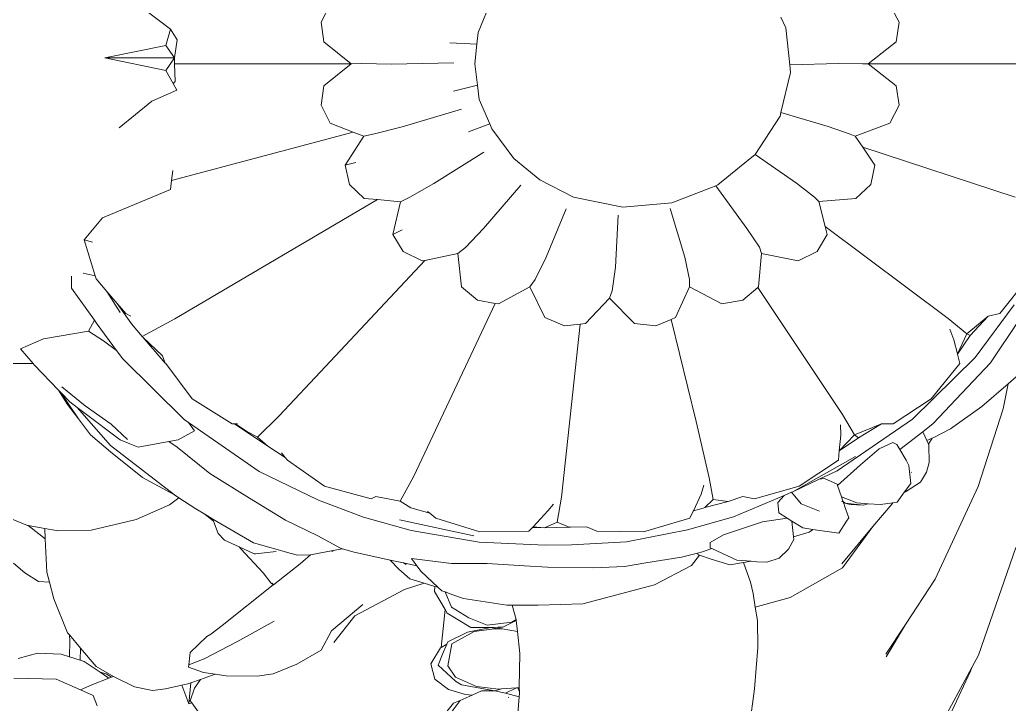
# Model space of a CAD drawing. Header units: millimetres. Extents: x 75500 to 345360, y -224327 to 19532.
# Drawn here: x 218848 to 219018.9, y 12102.3 to 12220.5 of the extents above; entities that cross this region are included whole.
import ezdxf

# ---------------------------------------------------------------- set-up
doc = ezdxf.new("R2010")
doc.units = ezdxf.units.MM
doc.header["$LTSCALE"] = 0.01
doc.layers.add('hatch', color=251, linetype='Continuous', lineweight=0)

# ---------------------------------------------------------------- blocks, each defined once
blk = doc.blocks.new('GANESH')
at = {"layer": 'hatch'}
for p, q in [((967052.607, -140993.906), (967052.61, -140980.275)), ((967069.58, -140981.319), (967072.315, -140983.501)), ((967059.198, -140994.325), (967063.144, -140982.307)), ((967071.625, -140982.379), (967075.778, -140985.456)), ((967072.771, -140981.941), (967076.211, -140984.23)), ((967077.134, -140981.996), (967077.857, -140982.834)), ((967099.256, -140985.192), (967090.764, -140982.237)), ((967079.822, -140983.233), (967077.857, -140982.834)), ((967077.857, -140982.834), (967079.654, -140984.918)), ((967079.822, -140983.233), (967085.945, -140985.227)), ((967072.507, -140984.418), (967072.315, -140983.501)), ((967073.924, -140986.11), (967072.507, -140984.418)), ((967074.054, -140985.834), (967072.507, -140984.418)), ((967080.999, -140988.753), (967076.211, -140984.23)), ((967080.655, -140990.397), (967075.778, -140985.456)), ((967081.413, -140987.39), (967079.654, -140984.918)), ((967093.261, -140988.595), (967085.945, -140985.227)), ((967100.222, -140985.715), (967099.256, -140985.192)), ((967072.708, -140987.587), (967073.924, -140986.11)), ((967074.054, -140985.834), (967073.924, -140986.11)), ((967075.48, -140986.858), (967073.924, -140986.11)), ((967074.054, -140985.834), (967075.516, -140986.849)), ((967100.528, -140985.811), (967100.222, -140985.715)), ((967106.334, -140989.021), (967100.222, -140985.715)), ((967107.084, -140988.912), (967100.528, -140985.811)), ((967074.399, -140987.123), (967073.556, -140987.44)), ((967075.48, -140986.858), (967074.399, -140987.123)), ((967075.516, -140986.849), (967075.48, -140986.858)), ((967076.26, -140986.666), (967075.516, -140986.849)), ((967076.26, -140986.666), (967079.043, -140988.911)), ((967072.708, -140987.587), (967065.434, -140997.287)), ((967082.089, -140988.714), (967081.413, -140987.39)), ((967096.845, -140990.961), (967093.261, -140988.595)), ((967079.043, -140988.911), (967081.015, -140991.917)), ((967080.999, -140988.753), (967081.636, -140989.573)), ((967081.636, -140989.573), (967082.32, -140989.27)), ((967082.089, -140988.714), (967082.141, -140988.838)), ((967082.141, -140988.838), (967082.625, -140989.135)), ((967082.141, -140988.838), (967082.32, -140989.27)), ((967082.32, -140989.27), (967082.625, -140989.135)), ((967082.625, -140989.135), (967082.691, -140989.106)), ((967084.071, -140989.076), (967082.691, -140989.106)), ((967084.816, -140989.299), (967084.071, -140989.076)), ((967084.816, -140989.299), (967085.617, -140989.753)), ((967081.636, -140989.573), (967083.045, -140991.388)), ((967086.369, -140990.947), (967085.617, -140989.753)), ((967084.719, -140996.345), (967080.655, -140990.397)), ((967083.892, -140990.889), (967083.045, -140991.388)), ((967083.892, -140990.889), (967084.308, -140990.685)), ((967085.708, -140990.54), (967084.308, -140990.685)), ((967084.838, -140990.488), (967084.861, -140990.502)), ((967086.379, -140991.022), (967085.708, -140990.54)), ((967086.369, -140990.947), (967086.379, -140991.022)), ((967087.183, -140991.6), (967086.379, -140991.022)), ((967099.384, -140992.47), (967096.845, -140990.961)), ((967099.177, -140992.5), (967096.845, -140990.961)), ((967047.951, -140992.186), (967049.334, -140991.458)), ((967049.334, -140991.458), (967050.877, -140991.678)), ((967052.607, -140993.906), (967050.877, -140991.678)), ((967052.607, -140993.906), (967054.36, -140991.678)), ((967054.36, -140991.678), (967055.887, -140991.458)), ((967057.286, -140992.186), (967055.887, -140991.458)), ((967082.639, -140991.628), (967082.486, -140991.94)), ((967083.045, -140991.388), (967082.639, -140991.628)), ((967087.235, -140991.955), (967087.183, -140991.6)), ((967058.333, -140994.91), (967057.286, -140992.186)), ((967081.015, -140992.848), (967081.015, -140991.917)), ((967082.991, -140993.022), (967082.486, -140991.94)), ((967087.235, -140991.955), (967087.328, -140992.012)), ((967087.377, -140992.923), (967087.235, -140991.955)), ((967089.124, -140993.521), (967087.328, -140992.012)), ((967059.198, -140994.325), (967060.61, -140993.371)), ((967060.61, -140993.371), (967062.121, -140993.688)), ((967081.89, -140994.984), (967081.015, -140992.848)), ((967082.107, -140994.67), (967081.015, -140992.848)), ((967084.256, -140994.506), (967082.991, -140993.022)), ((967087.377, -140992.923), (967087.311, -140993.899)), ((967052.617, -140994.35), (967052.607, -140993.906)), ((967063.234, -140994.858), (967062.121, -140993.688)), ((967087.311, -140993.899), (967087.25, -140994.79)), ((967087.311, -140993.899), (967087.435, -140994.251)), ((967092.378, -140995.909), (967089.124, -140993.521)), ((967092.052, -140995.982), (967089.124, -140993.521)), ((967052.617, -140994.35), (967052.592, -140996.2)), ((967058.161, -140995.304), (967058.333, -140994.91)), ((967058.333, -140994.91), (967059.198, -140994.325)), ((967063.483, -140997.8), (967063.234, -140994.858)), ((967082.107, -140994.67), (967081.89, -140994.984)), ((967082.107, -140994.67), (967083.139, -140996.172)), ((967086.375, -140999.847), (967083.578, -140994.893)), ((967085.883, -140996.316), (967084.256, -140994.506)), ((967086.76, -140996.008), (967087.25, -140994.79)), ((967087.435, -140994.251), (967087.263, -140995.706)), ((967087.377, -140995.345), (967087.435, -140994.251)), ((967057.552, -140997.058), (967058.161, -140995.304)), ((967081.89, -140994.984), (967080.268, -140995.921)), ((967081.89, -140994.984), (967083.139, -140996.172)), ((967087.263, -140995.706), (967087.107, -140995.886)), ((967087.246, -140995.837), (967087.263, -140995.706)), ((967087.263, -140995.706), (967087.377, -140995.345)), ((967087.472, -140995.758), (967088.416, -140995.427)), ((967088.416, -140995.427), (967088.7, -140995.609)), ((967089.63, -140996.201), (967088.7, -140995.609)), ((967052.688, -141000.086), (967052.592, -140996.2)), ((967080.268, -140995.921), (967070.269, -141002.609)), ((967081.905, -140996.043), (967081.094, -140996.074)), ((967081.905, -140996.043), (967083.139, -140996.172)), ((967083.139, -140996.172), (967083.878, -140996.248)), ((967083.878, -140996.248), (967085.929, -140999.351)), ((967084.719, -140996.345), (967085.39, -140997.764)), ((967085.774, -140996.354), (967085.337, -140997.352)), ((967085.774, -140996.354), (967085.883, -140996.316)), ((967085.883, -140996.316), (967086.76, -140996.008)), ((967086.76, -140996.008), (967087.107, -140995.886)), ((967087.107, -140995.886), (967087.246, -140995.837)), ((967087.159, -140995.934), (967087.119, -140995.961)), ((967087.365, -140995.796), (967087.246, -140995.837)), ((967087.425, -140995.755), (967087.365, -140995.796)), ((967087.425, -140995.755), (967087.472, -140995.758)), ((967089.63, -140996.201), (967089.338, -140998.273)), ((967094.707, -141000.063), (967092.378, -140995.909)), ((967056.456, -141000.781), (967057.552, -140997.058)), ((967063.483, -140997.8), (967065.434, -140997.287)), ((967065.434, -140997.287), (967066.065, -140997.121)), ((967067.417, -140997.926), (967066.065, -140997.121)), ((967063.483, -140997.8), (967063.139, -140998.139)), ((967068.164, -140999.43), (967067.417, -140997.926)), ((967085.337, -140997.352), (967085.39, -140997.764)), ((967085.39, -140997.764), (967086.375, -140999.847)), ((967087.325, -140999.178), (967087.896, -140997.746)), ((967063.139, -140998.139), (967062.019, -140999.541)), ((967089.338, -140998.273), (967089.228, -140999.054)), ((967089.381, -140998.283), (967089.338, -140998.273)), ((967089.562, -140998.538), (967089.381, -140998.283)), ((967089.562, -140998.538), (967089.925, -140999.778)), ((967059.772, -141002.808), (967062.019, -140999.541)), ((967067.576, -141002.315), (967068.164, -140999.43)), ((967085.929, -140999.351), (967086.931, -141002.877)), ((967087.325, -140999.178), (967086.391, -140999.957)), ((967088.68, -140999.927), (967089.228, -140999.054)), ((967048.943, -141000.791), (967049.774, -141000.392)), ((967049.774, -141000.392), (967052.688, -141000.086)), ((967052.688, -141000.086), (967053.303, -141000.021)), ((967053.303, -141000.021), (967056.456, -141000.781)), ((967086.391, -140999.957), (967086.375, -140999.847)), ((967086.66, -141000.523), (967086.391, -140999.957)), ((967088.036, -141000.954), (967088.456, -141000.284)), ((967088.456, -141000.284), (967088.68, -140999.927)), ((967088.456, -141000.284), (967088.755, -141002.221)), ((967089.925, -140999.778), (967088.68, -140999.927)), ((967090.125, -140999.754), (967089.925, -140999.778)), ((967090.912, -141000.188), (967090.125, -140999.754)), ((967090.912, -141000.188), (967091.603, -141000.93)), ((967095.473, -141002.805), (967094.707, -141000.063)), ((967056.456, -141000.781), (967056.748, -141000.851)), ((967056.748, -141000.851), (967059.772, -141002.808)), ((967087.21, -141001.029), (967086.66, -141000.523)), ((967088.343, -141004.511), (967086.66, -141000.523)), ((967088.036, -141000.954), (967087.21, -141001.029)), ((967091.914, -141001.885), (967091.603, -141000.93)), ((967091.914, -141001.885), (967091.892, -141002.692)), ((967067.081, -141002.471), (967065.609, -141003.482)), ((967067.576, -141002.315), (967067.081, -141002.471)), ((967067.576, -141002.315), (967070.216, -141002.546)), ((967070.269, -141002.609), (967070.216, -141002.546)), ((967071.266, -141003.778), (967070.269, -141002.609)), ((967089.773, -141005.31), (967088.755, -141002.221)), ((967091.859, -141003.131), (967091.892, -141002.692)), ((967096.537, -141002.639), (967095.473, -141002.805)), ((967098.652, -141002.593), (967096.537, -141002.639)), ((967101.914, -141002.86), (967098.652, -141002.593)), ((967060.772, -141004.043), (967059.772, -141002.808)), ((967065.609, -141003.482), (967062.228, -141005.916)), ((967086.74, -141003.778), (967086.931, -141002.877)), ((967091.774, -141004.259), (967091.859, -141003.131)), ((967091.859, -141003.131), (967091.955, -141003.727)), ((967091.955, -141003.727), (967093.515, -141003.178)), ((967094.39, -141002.973), (967093.515, -141003.178)), ((967095.473, -141002.805), (967094.39, -141002.973)), ((967107.598, -141003.624), (967101.914, -141002.86)), ((967062.171, -141005.769), (967060.772, -141004.043)), ((967071.552, -141005.454), (967071.266, -141003.778)), ((967087.127, -141004.944), (967086.74, -141003.778)), ((967090.847, -141006.234), (967091.774, -141004.259)), ((967091.955, -141003.727), (967092.13, -141004.805)), ((967087.127, -141004.944), (967086.995, -141006.114)), ((967087.127, -141004.944), (967087.61, -141006.797)), ((967089.369, -141008.156), (967088.343, -141004.511)), ((967092.13, -141004.805), (967091.683, -141006.279)), ((967062.228, -141005.916), (967062.171, -141005.769)), ((967071.552, -141005.454), (967070.204, -141007.998)), ((967090.368, -141006.367), (967089.773, -141005.31)), ((967063.579, -141009.398), (967062.228, -141005.916)), ((967085.261, -141006.437), (967080.831, -141007.467)), ((967086.995, -141006.114), (967085.261, -141006.437)), ((967087.61, -141006.797), (967086.995, -141006.114)), ((967090.792, -141006.352), (967090.368, -141006.367)), ((967090.792, -141006.352), (967090.847, -141006.234)), ((967090.847, -141006.234), (967091.114, -141006.975)), ((967091.366, -141007.21), (967091.683, -141006.279)), ((967086.565, -141007.083), (967085.849, -141006.863)), ((967087.878, -141007.667), (967086.565, -141007.083)), ((967087.668, -141006.904), (967087.61, -141006.797)), ((967087.668, -141006.904), (967087.878, -141007.667)), ((967091.216, -141007.37), (967091.114, -141006.975)), ((967091.335, -141007.302), (967091.216, -141007.37)), ((967091.541, -141008.628), (967091.216, -141007.37)), ((967091.335, -141007.302), (967091.366, -141007.21)), ((967091.366, -141007.21), (967092.18, -141007.834)), ((967069.634, -141007.999), (967067.867, -141008.373)), ((967070.204, -141007.998), (967069.634, -141007.999)), ((967072.634, -141009.111), (967070.204, -141007.998)), ((967080.831, -141007.467), (967072.777, -141009.448)), ((967087.878, -141007.667), (967087.892, -141007.712)), ((967088.442, -141007.972), (967087.892, -141007.712)), ((967088.442, -141007.972), (967089.539, -141011.623)), ((967089.369, -141008.156), (967090.32, -141012.962)), ((967092.18, -141007.834), (967093.721, -141010.761)), ((967067.867, -141008.373), (967064.022, -141009.532)), ((967091.541, -141008.628), (967091.991, -141011.45)), ((967063.909, -141013.262), (967063.579, -141009.398)), ((967072.634, -141009.111), (967072.777, -141009.448)), ((967072.777, -141009.448), (967073.285, -141010.644)), ((967073.094, -141012.335), (967073.285, -141010.644)), ((967095.22, -141016.41), (967093.721, -141010.761)), ((967089.539, -141011.623), (967089.492, -141015.309)), ((967091.991, -141011.45), (967092.258, -141013.127)), ((967071.105, -141014.299), (967073.094, -141012.335)), ((967063.122, -141017.136), (967063.909, -141013.262)), ((967068.646, -141013.841), (967064.551, -141013.621)), ((967090.32, -141012.962), (967090.553, -141017.308)), ((967092.373, -141015.539), (967092.258, -141013.127)), ((967070.51, -141014.088), (967068.646, -141013.841)), ((967071.105, -141014.299), (967070.51, -141014.088)), ((967071.105, -141014.299), (967073.094, -141016.193)), ((967089.492, -141015.309), (967089.126, -141016.116)), ((967092.373, -141015.539), (967092.317, -141019.198)), ((967073.094, -141016.193), (967073.142, -141016.615)), ((967086.798, -141018.089), (967073.142, -141016.615)), ((967073.142, -141016.615), (967073.285, -141017.871)), ((967089.168, -141017.388), (967089.126, -141016.116)), ((967095.22, -141016.41), (967095.311, -141019.944)), ((967063.122, -141017.136), (967061.755, -141019.802)), ((967089.168, -141017.481), (967088.779, -141018.437)), ((967089.168, -141017.481), (967089.168, -141017.388)), ((967089.168, -141017.481), (967089.211, -141019.445)), ((967090.587, -141019.383), (967090.553, -141017.308)), ((967067.856, -141019.309), (967064.046, -141017.725)), ((967073.285, -141017.871), (967072.634, -141019.421)), ((967088.779, -141018.437), (967086.798, -141018.089)), ((967087.345, -141018.726), (967087.885, -141019.184)), ((967089.211, -141019.445), (967088.779, -141018.437)), ((967060.086, -141021.865), (967061.755, -141019.802)), ((967069.627, -141020.179), (967067.856, -141019.309)), ((967072.634, -141019.421), (967070.202, -141020.599)), ((967087.885, -141019.184), (967089.132, -141020.337)), ((967089.211, -141019.445), (967089.132, -141020.337)), ((967089.211, -141019.445), (967089.192, -141020.393)), ((967090.587, -141019.383), (967090.342, -141024.582)), ((967092.227, -141021.022), (967092.317, -141019.198)), ((967070.202, -141020.599), (967069.627, -141020.179)), ((967071.552, -141023.074), (967070.202, -141020.599)), ((967089.132, -141020.337), (967089.192, -141020.393)), ((967089.192, -141020.393), (967089.492, -141020.67)), ((967089.492, -141020.67), (967089.539, -141024.53)), ((967095.319, -141021.976), (967095.311, -141019.944)), ((967065.6, -141024.239), (967062.178, -141021.303)), ((967092.227, -141021.022), (967092.029, -141023.965)), ((967097.406, -141021.577), (967099.13, -141021.392)), ((967099.13, -141021.392), (967101.823, -141021.441)), ((967101.804, -141021.403), (967101.823, -141021.441)), ((967101.823, -141021.441), (967102.16, -141021.404)), ((967101.823, -141021.441), (967101.825, -141021.469)), ((967102.16, -141021.404), (967101.825, -141021.469)), ((967101.825, -141021.469), (967101.83, -141021.542)), ((967102.16, -141021.404), (967101.83, -141021.542)), ((967102.262, -141021.404), (967102.16, -141021.404)), ((967102.262, -141021.404), (967102.54, -141021.429)), ((967102.267, -141022.514), (967102.54, -141021.429)), ((967108.911, -141021.99), (967102.54, -141021.429)), ((967057.747, -141023.582), (967060.086, -141021.865)), ((967095.319, -141021.976), (967096.46, -141021.678)), ((967095.32, -141022.41), (967095.319, -141021.976)), ((967096.46, -141021.678), (967096.518, -141021.672)), ((967096.46, -141021.678), (967096.649, -141022.023)), ((967096.518, -141021.672), (967097.406, -141021.577)), ((967096.518, -141021.672), (967097.055, -141022.713)), ((967096.649, -141022.023), (967096.888, -141023.965)), ((967097.406, -141021.577), (967097.172, -141022.781)), ((967101.83, -141021.542), (967101.837, -141021.651)), ((967101.837, -141021.651), (967102.267, -141022.514)), ((967101.837, -141021.651), (967101.915, -141022.83)), ((967102.585, -141022.294), (967102.604, -141022.257)), ((967094.796, -141025.832), (967095.32, -141022.41)), ((967097.055, -141022.971), (967097.055, -141022.713)), ((967097.055, -141022.971), (967097.179, -141022.965)), ((967097.055, -141023.103), (967097.055, -141022.971)), ((967097.179, -141022.965), (967097.172, -141022.781)), ((967097.183, -141023.077), (967097.179, -141022.965)), ((967101.915, -141022.83), (967102.068, -141023.369)), ((967101.915, -141022.83), (967101.931, -141023.075)), ((967102.116, -141023.12), (967102.267, -141022.514)), ((967047.489, -141023.582), (967050.133, -141024.665)), ((967055.42, -141024.58), (967057.35, -141023.752)), ((967057.35, -141023.752), (967057.747, -141023.582)), ((967057.35, -141023.752), (967057.986, -141025.438)), ((967071.51, -141023.318), (967071.266, -141024.735)), ((967071.552, -141023.074), (967071.51, -141023.318)), ((967085.136, -141029.75), (967071.51, -141023.318)), ((967097.176, -141023.118), (967097.055, -141023.103)), ((967097.08, -141023.666), (967097.055, -141023.103)), ((967097.176, -141023.118), (967097.08, -141023.666)), ((967097.439, -141025.519), (967097.08, -141023.666)), ((967097.088, -141025.249), (967097.08, -141023.666)), ((967097.183, -141023.077), (967097.176, -141023.118)), ((967097.196, -141023.395), (967097.176, -141023.118)), ((967097.196, -141023.395), (967097.384, -141024.981)), ((967102.068, -141023.369), (967101.594, -141025.988)), ((967101.744, -141024.815), (967101.931, -141023.075)), ((967102.068, -141023.369), (967102.116, -141023.12)), ((967102.088, -141024.402), (967102.068, -141023.369)), ((967055.42, -141024.58), (967054.298, -141024.725)), ((967062.061, -141028.16), (967059.574, -141024.232)), ((967067.092, -141025.664), (967065.6, -141024.239)), ((967089.539, -141024.53), (967088.442, -141028.009)), ((967090.342, -141024.582), (967089.422, -141029.959)), ((967092.029, -141023.965), (967092.034, -141026.77)), ((967096.888, -141023.965), (967096.321, -141025.395)), ((967102.43, -141025.157), (967102.088, -141024.402)), ((967051.055, -141024.768), (967050.133, -141024.665)), ((967050.945, -141026.899), (967051.055, -141024.768)), ((967052.61, -141024.943), (967051.055, -141024.768)), ((967054.298, -141024.725), (967052.61, -141024.943)), ((967054.776, -141026.628), (967054.298, -141024.725)), ((967070.216, -141025.986), (967071.266, -141024.735)), ((967089.845, -141025.026), (967088.579, -141030.883)), ((967096.321, -141025.395), (967095.484, -141026.776)), ((967097.088, -141025.249), (967095.94, -141027.124)), ((967098.359, -141026.758), (967097.384, -141024.981)), ((967101.744, -141024.815), (967100.986, -141026.469)), ((967102.43, -141025.157), (967102.377, -141025.663)), ((967102.848, -141026.081), (967102.43, -141025.157)), ((967057.588, -141030.667), (967056.199, -141025.977)), ((967067.574, -141026.285), (967067.092, -141025.664)), ((967070.216, -141025.986), (967067.574, -141026.285)), ((967094.506, -141026.665), (967094.796, -141025.832)), ((967098.209, -141027.061), (967097.439, -141025.519)), ((967101.316, -141026.457), (967101.594, -141025.988)), ((967102.377, -141025.663), (967101.983, -141027.006)), ((967104.098, -141027.046), (967102.848, -141026.081)), ((967103.038, -141026.623), (967102.848, -141026.081)), ((967052.637, -141031.537), (967052.536, -141026.591)), ((967067.574, -141026.285), (967068.116, -141028.873)), ((967091.634, -141029.926), (967092.034, -141026.77)), ((967094.506, -141026.665), (967094.274, -141027.288)), ((967095.484, -141026.776), (967094.274, -141027.288)), ((967098.359, -141026.758), (967100.095, -141027.064)), ((967101.316, -141026.457), (967100.05, -141027.826)), ((967100.986, -141026.469), (967100.095, -141027.064)), ((967103.038, -141026.623), (967104.094, -141027.458)), ((967093.885, -141027.853), (967094.189, -141027.526)), ((967094.274, -141027.288), (967094.189, -141027.526)), ((967095.663, -141027.285), (967094.239, -141028.111)), ((967095.94, -141027.124), (967095.663, -141027.285)), ((967095.663, -141027.285), (967098.657, -141027.599)), ((967098.209, -141027.061), (967098.388, -141027.137)), ((967098.388, -141027.137), (967098.657, -141027.599)), ((967098.388, -141027.137), (967099.188, -141027.473)), ((967098.657, -141027.599), (967098.679, -141027.637)), ((967099.948, -141028.419), (967098.679, -141027.637)), ((967099.188, -141027.473), (967100.05, -141027.826)), ((967101.983, -141027.006), (967101.144, -141028.088)), ((967062.061, -141028.16), (967063.126, -141030.054)), ((967088.069, -141028.486), (967087.634, -141029.997)), ((967087.933, -141028.66), (967088.069, -141028.486)), ((967088.069, -141028.486), (967088.442, -141028.009)), ((967092.659, -141029.178), (967093.885, -141027.853)), ((967093.574, -141028.944), (967093.839, -141028.078)), ((967093.885, -141027.853), (967093.839, -141028.078)), ((967093.839, -141028.078), (967094.239, -141028.111)), ((967099.948, -141028.419), (967101.144, -141028.088)), ((967068.164, -141029.102), (967067.417, -141030.589)), ((967068.116, -141028.873), (967076.496, -141036.715)), ((967068.116, -141028.873), (967068.164, -141029.102)), ((967092.217, -141029.501), (967092.659, -141029.178)), ((967093.229, -141030.076), (967093.574, -141028.944)), ((967093.574, -141028.944), (967094.087, -141030.475)), ((967063.488, -141030.807), (967063.126, -141030.054)), ((967087.124, -141030.818), (967085.136, -141029.75)), ((967087.634, -141029.997), (967087.124, -141030.818)), ((967089.422, -141029.959), (967088.373, -141033.717)), ((967091.634, -141029.926), (967092.217, -141029.501)), ((967092.217, -141029.501), (967091.986, -141030.564)), ((967092.473, -141030.941), (967093.229, -141030.076)), ((967057.588, -141030.667), (967058.128, -141032.85)), ((967063.488, -141030.807), (967063.327, -141032.626)), ((967063.488, -141030.807), (967066.065, -141031.411)), ((967065.699, -141030.681), (967066.065, -141031.411)), ((967066.065, -141031.411), (967067.417, -141030.589)), ((967087.124, -141030.818), (967086.74, -141032.738)), ((967091.986, -141030.564), (967091.755, -141031.627)), ((967092.117, -141030.357), (967091.986, -141030.564)), ((967094.087, -141030.475), (967096.155, -141034.4)), ((967052.637, -141031.537), (967052.595, -141033.841)), ((967091.755, -141031.627), (967091.114, -141034.574)), ((967092.473, -141030.941), (967091.755, -141031.627)), ((967058.332, -141033.692), (967058.128, -141032.85)), ((967063.327, -141032.626), (967063.234, -141033.672)), ((967072.727, -141048.604), (967063.327, -141032.626)), ((967086.931, -141033.12), (967085.929, -141036.806)), ((967086.74, -141032.738), (967086.931, -141033.12)), ((967052.614, -141034.698), (967052.595, -141033.841)), ((967058.332, -141033.692), (967057.998, -141034.539)), ((967058.332, -141033.692), (967060.61, -141035.159)), ((967062.121, -141034.829), (967063.234, -141033.672)), ((967088.373, -141033.717), (967087.041, -141037.273)), ((967097.341, -141036.252), (967095.27, -141033.773)), ((967052.614, -141034.698), (967050.877, -141036.85)), ((967052.614, -141034.698), (967052.615, -141048.623)), ((967054.36, -141036.85), (967052.614, -141034.698)), ((967057.998, -141034.539), (967057.286, -141036.346)), ((967061.826, -141048.864), (967057.998, -141034.539)), ((967060.403, -141034.321), (967060.61, -141035.159)), ((967090.863, -141035.365), (967091.114, -141034.574)), ((967098.253, -141036.052), (967096.155, -141034.4)), ((967060.61, -141035.159), (967062.121, -141034.829)), ((967090.81, -141035.53), (967089.836, -141037.322)), ((967090.81, -141035.53), (967090.863, -141035.365)), ((967090.863, -141035.365), (967091.01, -141036.12)), ((967091.01, -141036.12), (967091.08, -141036.232)), ((967091.359, -141037.912), (967091.01, -141036.12)), ((967098.864, -141037.056), (967097.341, -141036.252)), ((967047.951, -141036.346), (967049.334, -141037.059)), ((967049.334, -141037.059), (967050.877, -141036.85)), ((967055.887, -141037.059), (967054.36, -141036.85)), ((967055.887, -141037.059), (967057.286, -141036.346)), ((967080.379, -141040.38), (967076.496, -141036.715)), ((967085.929, -141036.806), (967083.878, -141039.729)), ((967099.978, -141038.973), (967098.864, -141037.056)), ((967087.041, -141037.273), (967084.78, -141041.953)), ((967089.836, -141037.322), (967088.623, -141039.867)), ((967091.359, -141037.912), (967091.367, -141038.938)), ((967092.054, -141038.727), (967091.359, -141037.912)), ((967091.235, -141039.431), (967090.388, -141042.411)), ((967091.235, -141039.431), (967091.367, -141038.938)), ((967092.054, -141038.727), (967093.706, -141040.815)), ((967100.736, -141040.856), (967099.978, -141038.973)), ((967082.784, -141041.275), (967083.656, -141039.902)), ((967083.656, -141039.902), (967083.289, -141040.188)), ((967083.878, -141039.729), (967083.656, -141039.902)), ((967088.623, -141039.867), (967086.878, -141042.705)), ((967082.054, -141042.097), (967080.379, -141040.38)), ((967091.257, -141042.256), (967091.096, -141040.604)), ((967093.725, -141040.837), (967093.553, -141041.026)), ((967093.575, -141040.932), (967093.706, -141040.815)), ((967093.706, -141040.815), (967093.725, -141040.837)), ((967093.725, -141040.837), (967096.931, -141044.886)), ((967098.222, -141043.718), (967096.584, -141040.775)), ((967100.911, -141042.117), (967100.736, -141040.856)), ((967082.784, -141041.275), (967081.015, -141043.889)), ((967082.784, -141041.275), (967082.054, -141042.097)), ((967092.767, -141041.65), (967090.865, -141043.394)), ((967092.767, -141041.65), (967093.553, -141041.026)), ((967080.903, -141047.543), (967084.78, -141041.953)), ((967081.584, -141042.949), (967082.054, -141042.097)), ((967088.523, -141045.598), (967090.388, -141042.411)), ((967090.724, -141043.529), (967091.257, -141042.35)), ((967091.257, -141042.256), (967091.257, -141042.35)), ((967100.911, -141042.117), (967100.895, -141044.571)), ((967081.015, -141043.81), (967081.584, -141042.949)), ((967086.878, -141042.705), (967084.93, -141045.847)), ((967079.043, -141047.244), (967081.015, -141044.079)), ((967081.015, -141043.652), (967081.015, -141043.81)), ((967081.015, -141043.81), (967081.015, -141043.889)), ((967081.015, -141043.889), (967081.015, -141044.079)), ((967090.196, -141044.698), (967090.724, -141043.529)), ((967090.724, -141043.529), (967090.865, -141043.394)), ((967099.559, -141046.294), (967098.222, -141043.718)), ((967090.196, -141044.698), (967089.651, -141045.181)), ((967096.931, -141044.886), (967097.615, -141045.759)), ((967100.771, -141045.439), (967100.895, -141044.571)), ((967088.682, -141045.569), (967088.146, -141046.243)), ((967088.146, -141046.243), (967088.523, -141045.598)), ((967088.682, -141045.569), (967088.523, -141045.598)), ((967088.682, -141045.569), (967089.651, -141045.181)), ((967100.64, -141046.357), (967100.771, -141045.439)), ((967100.771, -141045.439), (967101.173, -141046.583)), ((967084.93, -141045.847), (967082.865, -141048.436)), ((967087.729, -141046.955), (967088.146, -141046.243)), ((967097.615, -141045.759), (967097.789, -141046.093)), ((967097.789, -141046.093), (967099.041, -141047.39)), ((967099.559, -141046.294), (967100.036, -141047.497)), ((967100.211, -141047.525), (967100.64, -141046.357)), ((967076.26, -141049.331), (967079.043, -141047.244)), ((967081.557, -141047.044), (967080.903, -141047.543)), ((967082.263, -141048.338), (967081.557, -141047.044)), ((967087.729, -141046.955), (967086.854, -141048.294)), ((967101.865, -141047.052), (967101.173, -141046.583)), ((967101.173, -141046.583), (967101.439, -141047.339)), ((967101.865, -141047.052), (967102.866, -141047.386)), ((967103.026, -141047.273), (967103.757, -141046.753)), ((967075.892, -141052.706), (967080.672, -141047.875)), ((967080.672, -141047.875), (967080.903, -141047.543)), ((967100.036, -141047.497), (967099.041, -141047.39)), ((967100.211, -141047.525), (967100.036, -141047.497)), ((967103.105, -141047.5), (967101.439, -141047.339)), ((967101.439, -141047.339), (967101.523, -141047.578)), ((967101.523, -141047.578), (967101.627, -141048.052)), ((967101.627, -141048.052), (967103.105, -141047.5)), ((967102.866, -141047.386), (967103.026, -141047.273)), ((967103.105, -141047.5), (967103.026, -141047.273)), ((967050.716, -141048.437), (967049.892, -141048.957)), ((967052.15, -141048.636), (967050.716, -141048.437)), ((967052.15, -141048.636), (967051.163, -141049.318)), ((967052.15, -141048.636), (967052.615, -141048.623)), ((967052.15, -141054.125), (967052.15, -141048.636)), ((967053.134, -141049.32), (967052.15, -141048.636)), ((967052.615, -141048.623), (967054.009, -141048.584)), ((967054.175, -141048.746), (967053.134, -141049.32)), ((967054.175, -141048.746), (967054.009, -141048.584)), ((967054.704, -141048.455), (967054.175, -141048.746)), ((967055.553, -141050.421), (967054.704, -141048.455)), ((967061.826, -141048.864), (967061.028, -141048.775)), ((967072.727, -141048.604), (967074.112, -141051.182)), ((967082.405, -141049.095), (967082.263, -141048.338)), ((967082.865, -141048.436), (967082.405, -141049.095)), ((967082.724, -141053.688), (967086.627, -141048.641)), ((967085.235, -141051.15), (967086.627, -141048.641)), ((967086.627, -141048.641), (967086.854, -141048.294)), ((967086.854, -141048.294), (967087.392, -141049.031)), ((967101.627, -141048.052), (967101.912, -141049.348)), ((967049.892, -141048.957), (967047.594, -141051.987)), ((967051.163, -141049.318), (967049.892, -141048.957)), ((967052.15, -141054.125), (967051.163, -141049.318)), ((967053.134, -141049.32), (967052.15, -141054.125)), ((967062.519, -141048.941), (967061.826, -141048.864)), ((967064.771, -141054.317), (967062.519, -141048.941)), ((967076.227, -141049.384), (967074.18, -141051.127)), ((967074.18, -141051.127), (967075.639, -141049.57)), ((967075.639, -141049.57), (967076.227, -141049.384)), ((967076.26, -141049.331), (967076.227, -141049.384)), ((967082.858, -141051.5), (967082.405, -141049.095)), ((967087.392, -141049.031), (967088.553, -141051.673)), ((967101.912, -141049.348), (967102.056, -141050.375)), ((967101.764, -141051.786), (967102.056, -141050.375)), ((967057.654, -141053.001), (967055.553, -141050.421)), ((967074.112, -141051.182), (967074.18, -141051.127)), ((967083.224, -141053.687), (967085.235, -141051.15)), ((967073.114, -141052.035), (967074.112, -141051.182)), ((967082.586, -141052.164), (967082.858, -141051.5)), ((967088.744, -141052.432), (967088.553, -141051.673)), ((967100.988, -141053.338), (967101.764, -141051.786)), ((967071.521, -141053.158), (967073.114, -141052.035)), ((967072.315, -141052.478), (967071.521, -141053.158)), ((967072.507, -141052.082), (967072.315, -141052.478)), ((967075.892, -141052.706), (967075.216, -141053.205)), ((967082.241, -141052.335), (967081.05, -141053.635)), ((967082.586, -141052.164), (967082.266, -141052.911)), ((967089.396, -141055.2), (967088.744, -141052.432)), ((967072.243, -141052.913), (967070.579, -141053.965)), ((967071.521, -141053.158), (967070.579, -141053.965)), ((967075.216, -141053.205), (967073.155, -141054.726)), ((967075.216, -141053.205), (967074.468, -141054.233)), ((967080.131, -141055.796), (967082.266, -141052.911)), ((967100.932, -141053.436), (967100.153, -141054.822)), ((967100.988, -141053.338), (967100.932, -141053.436)), ((967100.932, -141053.436), (967100.99, -141053.596)), ((967070.579, -141053.965), (967069.58, -141054.82)), ((967074.468, -141054.233), (967073.699, -141055.41)), ((967081.05, -141053.635), (967079.584, -141055.687)), ((967079.73, -141056.313), (967082.724, -141053.688)), ((967081.872, -141055.255), (967083.224, -141053.687)), ((967100.61, -141054.501), (967101.065, -141053.83)), ((967100.723, -141054.015), (967100.61, -141054.501)), ((967100.99, -141053.596), (967100.723, -141054.015)), ((967100.99, -141053.596), (967101.065, -141053.83)), ((967101.61, -141055.146), (967101.065, -141053.83)), ((967064.771, -141054.317), (967066.494, -141055.77)), ((967066.494, -141055.77), (967069.33, -141054.897)), ((967069.127, -141055.849), (967069.33, -141054.897)), ((967069.33, -141054.897), (967069.58, -141054.82)), ((967070.314, -141056.751), (967072.842, -141054.949)), ((967072.842, -141054.949), (967073.155, -141054.726)), ((967073.699, -141055.41), (967072.842, -141054.949)), ((967098.707, -141056.049), (967100.153, -141054.822)), ((967099.762, -141055.752), (967100.61, -141054.501)), ((967102.001, -141056.061), (967102.435, -141055.064)), ((967103.268, -141054.738), (967102.435, -141055.064)), ((967066.494, -141055.77), (967066.683, -141055.114)), ((967074.314, -141058.979), (967073.699, -141055.41)), ((967079.584, -141055.687), (967078.098, -141057.528)), ((967079.73, -141056.313), (967080.131, -141055.796)), ((967080.608, -141056.213), (967081.872, -141055.255)), ((967089.46, -141057.809), (967089.396, -141055.2)), ((967099.762, -141055.752), (967099.655, -141056.09)), ((967102.001, -141056.061), (967101.61, -141055.146)), ((967080.608, -141056.213), (967078.517, -141057.626)), ((967079.285, -141056.884), (967079.73, -141056.313)), ((967079.475, -141057.075), (967080.608, -141056.213)), ((967097.668, -141056.931), (967098.707, -141056.049)), ((967099.655, -141056.09), (967098.707, -141056.049)), ((967099.655, -141056.09), (967099.395, -141056.92)), ((967101.167, -141057.976), (967102.001, -141056.061)), ((967070.314, -141056.751), (967069.366, -141056.762)), ((967078.348, -141057.79), (967079.475, -141057.075)), ((967079.285, -141056.884), (967078.517, -141057.626)), ((967094.818, -141058.167), (967097.496, -141057.077)), ((967097.496, -141057.077), (967097.668, -141056.931)), ((967098.143, -141056.907), (967097.668, -141056.931)), ((967099.395, -141056.92), (967098.143, -141056.907)), ((967099.395, -141056.92), (967099.191, -141057.57)), ((967078.348, -141057.79), (967076.366, -141059.704)), ((967078.517, -141057.626), (967078.348, -141057.79)), ((967089.28, -141058.868), (967089.46, -141057.809)), ((967094.818, -141058.167), (967093.5, -141058.507)), ((967099.191, -141057.57), (967099.111, -141059.452)), ((967101.08, -141061.302), (967101.167, -141057.976)), ((967075.097, -141060.801), (967074.314, -141058.979)), ((967089.03, -141060.182), (967089.28, -141058.868)), ((967089.28, -141058.868), (967090.086, -141058.831)), ((967090.086, -141058.831), (967089.698, -141059.348)), ((967090.086, -141058.831), (967092.716, -141058.709)), ((967093.5, -141058.507), (967092.716, -141058.709)), ((967093.459, -141059.377), (967093.5, -141058.507)), ((967076.261, -141059.795), (967076.366, -141059.704)), ((967089.03, -141060.182), (967089.698, -141059.348)), ((967093.459, -141059.377), (967092.78, -141060.443)), ((967099.111, -141059.452), (967099.513, -141060.969)), ((967075.097, -141060.801), (967076.261, -141059.795)), ((967076.261, -141059.795), (967076.259, -141064.343)), ((967089.021, -141060.225), (967088.43, -141061.7)), ((967089.021, -141060.225), (967089.03, -141060.182)), ((967091.993, -141061.351), (967092.78, -141060.443))]:
    blk.add_line(p, q, dxfattribs=at)

msp = doc.modelspace()

# ---------------------------------------------------------------- block references
at = {"layer": 'hatch', "xscale": 2.188908227956443, "yscale": 2.188908227956443, "zscale": 2.188908227956443, "rotation": 270}
msp.add_blockref('GANESH', (527617.23, 2129002.29), dxfattribs=at)

doc.saveas('drawing.dxf')
